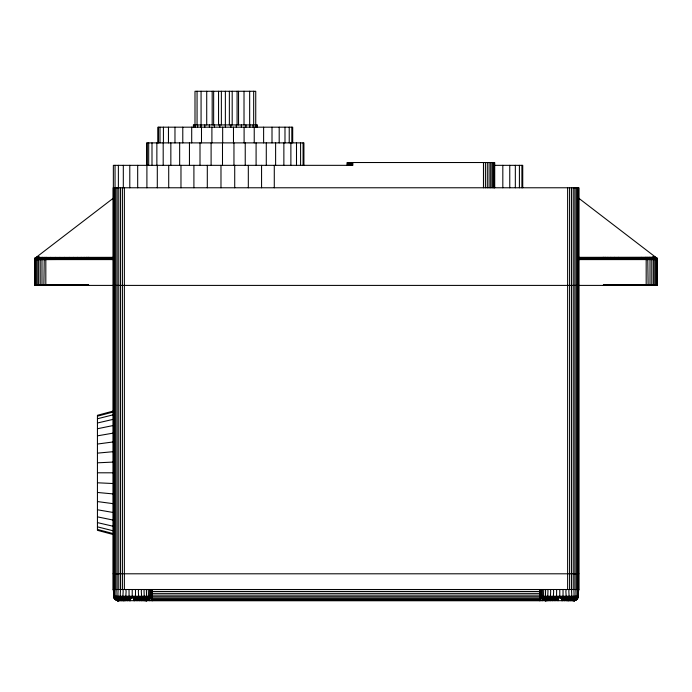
<?xml version="1.0" encoding="UTF-8"?>
<svg xmlns="http://www.w3.org/2000/svg" width="692" height="692" viewBox="0 0 692 692"><rect width="100%" height="100%" fill="white"/><g stroke="black" fill="none" stroke-linecap="round" stroke-linejoin="round"><path stroke-width="1.04" d="M578.849 198.301L656.872 258.151L657.365 259.24L657.365 285.407L34.6 285.407L34.635 259.206L35.128 258.151L113.151 198.301M113.151 257.381L36.148 257.459L34.738 258.825L34.903 285.407L34.842 258.574L34.738 285.407L34.635 259.206C34.176 257.952 37.809 256.896 35.828 257.597M34.903 285.407L35.032 258.272M656.967 258.272L657.262 285.407L657.288 258.903L656.474 257.779L657.4 259.595L578.849 259.595M657.054 263.86L657.097 258.471L657.097 285.407L657.262 258.825L657.097 285.407L657.097 258.471L656.474 257.787M150.744 589.506C150.709 593.009 152.145 599.168 147.405 600.509L134.905 600.509C135.571 600.111 135.563 591.08 135.442 589.506M578.287 589.506C578.365 592.966 579.619 599.203 574.948 600.509L562.449 600.509C563.115 600.111 563.106 591.08 562.985 589.506M59.97 284.749L59.875 285.407L59.962 284.879M113.151 259.595L34.6 259.595L34.712 258.903L113.151 258.825M34.773 259.595L35.283 258.151L36.84 257.346M34.6 259.595L113.151 259.206M113.825 593.347L113.151 589.506L113.151 187.774L578.849 187.774L578.849 589.506L578.175 593.347M627.592 284.749L627.41 285.407L627.575 284.879M64.425 257.874L64.59 257.346M113.825 187.774L113.765 596.945L113.929 597.629L150.527 597.629L149.334 599.419L146.038 600.734L146.73 600.682L149.342 599.419L150.242 597.629L150.467 589.506M577.984 597.767L577.526 598.277L562.899 598.277L561.333 598.857L577.353 598.874L578.01 596.244L578.01 589.506M34.626 259.24L34.635 285.407M55.576 284.749L55.213 285.407L55.542 284.879M623.232 284.749L622.791 285.407L623.189 284.879M577.526 598.277C570.969 602.862 574.438 601.59 578.071 597.629L541.473 597.629L541.256 589.506M113.972 597.698L114.647 598.874L130.667 598.857L129.24 599.419L115.287 599.419C109.319 594.134 125.088 606.624 114.474 598.277L130.875 598.277L129.162 598.883L129.984 600.725L129.439 600.241L116.299 600.232L114.76 599.03M135.407 597.629L131.082 597.724L130.598 599.03M131.264 597.205L129.984 600.734L129.439 600.241L130.286 599.895L129.551 600.509L117.052 600.509L115.287 599.419M129.984 598.692L129.984 600.734L129.439 600.241L130.2 600.128L129.335 599.877L115.685 599.86M541.516 597.698L543.246 599.895L545.27 600.682L545.927 600.734L543.886 600.267L557.7 600.267L544.595 600.509C542.649 600.379 540.262 595.466 542.666 599.419L545.962 600.734M558.807 597.205C555.494 608.078 556.965 589.333 556.558 589.506M68.811 257.874L69.209 257.346M51.355 284.749L50.732 285.407L51.294 284.879M619.089 284.749L618.389 285.407L619.029 284.879M72.971 257.874L73.611 257.346M149.982 598.277L148.754 599.895L134.291 600.241L148.157 600.241L150.25 598.199L133.547 598.199M47.437 284.749L46.572 285.407L47.359 284.879M640.749 257.779L641.268 257.346M44.262 257.346L43.873 285.407M615.283 284.749L614.349 285.407L615.197 284.879M34.738 258.825L34.773 285.407L34.903 258.471L35.724 257.649L113.151 257.649M576.047 600.051L577.24 599.03M43.925 284.749L42.852 285.407L43.83 284.879M76.803 257.874L77.651 257.346M611.918 284.749L610.785 285.407L611.814 284.879M644.71 257.779L645.428 257.346M609.098 284.749L607.792 285.407L608.986 284.879M80.186 257.874L81.215 257.346M606.91 284.749L605.465 285.407L606.78 284.879M648.257 257.779L649.148 257.346M605.413 284.749L603.882 285.407L605.275 284.879M37.965 285.372L40.94 284.749L37.558 285.407L40.828 284.879L87.486 284.879L88.922 285.407L87.339 284.749M604.393 284.974L652.668 284.819L651.172 284.879L654.442 285.407L651.06 284.749L654.442 285.407L651.172 284.879L604.514 284.879L603.078 285.407L604.661 284.749M83.014 257.874L84.208 257.346M85.22 257.874L86.535 257.346M654.442 257.346L651.276 257.779L654.442 257.346C649.615 257 653.975 257.329 653.395 259.595L653.395 285.407M544.569 600.526L546.593 600.734M86.725 257.874L88.118 257.346M39.539 284.663L40.569 285.104L38.034 285.363L40.828 284.879L39.332 284.819L87.607 284.974M87.486 257.874L88.922 257.346M88.23 285.294L38.683 285.182L87.91 285.156M562.838 598.883L561.541 599.419L562.665 599.877L561.939 600.526L576.185 599.877L561.696 599.86L562.561 600.241L562.016 600.734L560.736 597.205M561.835 600.232L562.665 599.877L561.714 599.895M116.403 600.241L117.726 600.673L574.274 600.673L575.597 600.241M134.17 599.895L135.122 599.877L133.997 599.419L135.295 598.883L149.835 598.857M542.666 599.419L556.783 599.419L557.83 599.895L556.982 600.241L557.605 600.526M146.038 600.734L148.045 600.241M542.018 598.277L542.381 598.883L556.705 598.883L558.418 598.277L541.801 598.277M134.36 600.431L135.018 600.241L134.473 600.734L133.193 597.205M561.904 600.431L562.561 600.241M36.451 257.381L37.385 257.346M37.022 257.381L35.768 258.151L35.275 259.595L35.275 285.407M135.295 598.883L133.79 598.857L135.355 598.277L133.374 597.724L131.082 597.724L129.101 598.277L129.162 598.883M113.151 411.083L97.442 415.295L97.442 530.314L113.151 534.527M97.442 416.169L113.151 412.025M42.748 257.346L41.987 259.595L41.987 285.407M146.073 600.673C151.038 599.644 149.584 592.966 149.628 589.506M97.442 418.764L113.151 414.811M574.274 600.673L574.948 600.509M97.442 423.002L113.151 419.352M137.025 600.734C140.061 598.199 137.656 592.698 138.564 589.506M564.568 600.734C567.604 598.199 565.2 592.698 566.108 589.506M130.381 599.635L129.24 599.419L130.459 599.419M97.442 428.746L113.151 425.528M543.246 599.895L557.83 599.895M41.33 257.346L40.214 259.595L40.214 285.407M97.442 435.839L113.151 433.131M654.035 285.372L651.432 285.104L652.461 284.663M139.239 600.734C143.218 598.935 140.649 592.542 141.488 589.506M566.783 600.734C570.762 598.935 568.193 592.542 569.032 589.506M131.454 597.75L132.224 597.629L132.224 589.506M603.77 285.294L653.317 285.182L604.09 285.156M97.442 444.048L113.151 441.946M652.011 285.372L653.992 285.363L651.432 285.104M141.246 600.734C145.856 599.532 143.547 592.56 144.126 589.506M568.789 600.734C573.4 599.532 571.09 592.56 571.67 589.506M38.942 257.346L37.627 258.151L37.23 259.595L37.23 285.407M142.976 600.734C148.001 599.964 146.15 592.689 146.41 589.506M570.519 600.734C575.545 599.964 573.694 592.689 573.953 589.506M97.442 453.139L113.151 451.694M651.276 257.779L654.615 257.485L655.869 259.206L655.895 285.407M144.377 600.734C149.671 600.267 148.296 592.862 148.261 589.506M571.921 600.734C577.214 600.267 575.839 592.862 575.805 589.506M567.63 600.734L569.577 600.561M145.406 600.734L147.431 600.526M572.95 600.734C578.408 600.466 577.439 593.018 577.171 589.506M556.593 597.629L562.951 597.629M37.558 257.346L40.828 257.874M653.317 285.182L651.708 285.268L653.447 285.234M97.442 462.818L113.151 462.083M130.909 598.199L129.101 598.277L129.015 589.506M558.453 598.199L556.645 598.277L559.776 597.629L562.899 598.277L561.091 598.199M40.491 285.156L39.332 284.819L40.724 284.974L38.112 285.355L40.231 285.294L38.735 285.156M651.509 257.597L653.447 257.519L651.769 257.459M38.968 257.709L40.569 257.649L38.683 257.571M38.553 257.519L40.569 257.649M653.525 285.26L651.509 285.156M556.705 598.883L558.21 598.857L556.783 599.419L558.003 599.419M133.997 599.419L149.169 599.419M561.541 599.419L576.713 599.419M494.685 165.336L522.737 165.336L522.737 187.774M578.849 257.381L655.549 257.381L656.596 257.874L578.849 257.874M36.079 257.485L113.151 257.485M578.849 257.485L655.549 257.381M578.849 257.649L656.276 257.649M35.404 257.874L113.151 257.874M35.128 258.151L113.151 258.151M578.849 258.151L656.734 258.012M34.903 258.471L113.151 258.471M578.849 258.471L657.097 258.471M578.849 258.825L657.262 258.825L657.4 259.595M578.849 259.206L657.288 258.903L657.262 285.407M97.442 472.8L113.151 472.8M113.151 573.798L578.849 573.798M113.151 589.506L578.849 589.506M152.43 591.461L539.57 591.461M152.43 593.347L539.57 593.347M152.43 595.12L539.57 595.12M113.713 596.244L150.744 596.244M541.256 596.244L578.287 596.244M152.43 596.72L539.57 596.72M113.765 596.945L150.692 596.945M541.308 596.945L578.235 596.945M152.43 598.104L539.57 598.104M152.43 599.229L539.57 599.229M152.43 600.051L539.57 600.051M152.43 600.561L539.57 600.561M652.046 257.381L653.94 257.389M561.99 600.665L562.016 598.692M38.553 285.234L40.292 285.268L38.683 285.182M543.955 600.241L542.165 598.857M129.439 600.241L130.157 600.267M38.968 285.043L40.569 285.104M129.049 597.629L131.082 597.724M97.442 482.791L113.151 483.518M603.078 257.346L604.393 257.779M603.882 257.346L605.154 257.779M655.16 257.346L655.852 257.467M119.05 600.734C113.592 600.466 114.569 593.018 114.829 589.506M605.465 257.346L606.668 257.779M122.423 600.561L124.37 600.734M654.615 257.346L656.44 257.874L657.227 259.595M97.442 492.47L113.151 493.915M547.623 600.734C542.329 600.267 543.704 592.862 543.739 589.506M120.079 600.734C114.785 600.267 116.161 592.862 116.195 589.506M607.792 257.346L608.882 257.779M549.024 600.734C543.998 599.964 545.85 592.689 545.59 589.506M121.481 600.734C116.455 599.964 118.306 592.689 118.047 589.506M610.785 257.346L611.728 257.779M653.058 257.346L654.156 257.874L654.77 259.595L654.77 285.407M550.754 600.734C546.144 599.532 548.453 592.56 547.874 589.506M123.211 600.734C118.6 599.532 120.91 592.56 120.33 589.506M42.852 257.346L43.83 257.874M614.349 257.346L615.119 257.779M97.442 501.562L113.151 503.664M560.546 597.75L559.776 597.629L559.776 589.506M552.761 600.734C548.782 598.935 551.351 592.542 550.512 589.506M125.217 600.734C121.238 598.935 123.807 592.542 122.968 589.506M46.572 257.346L47.359 257.874M97.442 509.77L113.151 512.478M650.67 257.346L651.786 259.595L651.786 285.407M618.389 257.346L618.968 257.779M97.442 516.855L113.151 520.081M50.732 257.346L51.294 257.874M554.975 600.734C551.939 598.199 554.344 592.698 553.436 589.506M127.432 600.734C124.396 598.199 126.8 592.698 125.892 589.506M97.442 522.607L113.151 526.257M117.052 600.509L117.726 600.673M97.442 526.846L113.151 530.799M649.252 257.346L650.013 259.595L650.013 285.407M545.927 600.673C540.962 599.644 542.416 592.966 542.372 589.506M97.442 529.441L113.151 533.584M654.978 257.381L656.232 258.151L656.725 259.595L656.725 285.407M55.213 257.346L55.542 257.874M647.738 257.346L648.127 285.407M86.725 284.879L88.118 285.407L86.587 284.749M85.22 284.879L86.535 285.407L85.09 284.749M83.014 284.879L84.208 285.407L82.902 284.749M80.186 284.879L81.215 285.407L80.082 284.749M648.17 284.879L649.148 285.407L648.075 284.749M114.016 597.767L114.474 598.277M76.803 284.879L77.651 285.407L76.717 284.749M644.641 284.879L645.428 285.407L644.563 284.749M59.875 257.346L59.962 257.874M72.971 284.879L73.611 285.407L72.911 284.749M640.706 284.879L641.268 285.407L640.645 284.749M68.811 284.879L69.209 285.407L68.767 284.749M636.458 284.879L636.787 285.407L636.424 284.749M541.758 597.629L541.533 589.506M114.206 597.629L113.99 589.506M64.425 284.879L64.59 285.407L64.408 284.749M632.038 284.879L632.125 285.407L632.03 284.749M34.903 258.471L34.946 263.86M657.365 259.206L657.365 285.407M646.181 257.346L646.181 285.407M578.676 187.774L578.676 589.506M578.175 187.774L578.175 589.506M577.344 187.774L577.344 589.506M576.22 187.774L576.22 589.506M574.844 187.774L574.844 589.506M573.236 187.774L573.236 589.506M571.462 187.774L571.462 589.506M569.577 187.774L569.577 589.506M567.63 187.774L567.63 589.506M558.115 597.672L558.115 600.734M542.58 598.692L542.58 600.734M540.928 589.506L540.928 600.734M539.916 589.506L539.916 600.734M539.57 589.506L539.57 600.734M521.906 165.336L521.906 187.774M519.415 165.336L519.415 187.774M515.332 165.336L515.332 187.774M509.762 165.336L509.762 187.774M502.824 165.336L502.824 187.774M494.685 187.774L494.685 162.525L347.237 162.525L347.237 165.336M494.512 162.525L494.512 187.774M494.01 162.525L494.01 187.774M493.18 162.525L493.18 187.774M492.064 162.525L492.064 187.774M490.68 162.525L490.68 187.774M489.08 162.525L489.08 187.774M487.306 162.525L487.306 187.774M485.412 162.525L485.412 187.774M483.466 162.525L483.466 187.774M352.842 162.525L352.842 165.336L113.358 165.336L113.324 589.506M351.968 162.525L351.968 165.336M351.112 162.525L351.112 165.336M350.299 162.525L350.299 165.336M349.547 162.525L349.547 165.336M348.88 162.525L348.88 165.336M348.31 162.525L348.31 165.336M347.842 162.525L347.842 165.336M347.505 162.525L347.505 165.336M347.306 162.525L347.306 165.336M303.918 165.336L303.918 142.889L146.816 142.889L146.816 165.336M303.079 142.889L303.079 165.336M300.587 142.889L300.587 165.336M296.496 142.889L296.496 165.336M292.699 142.889L292.699 127.181L158.035 127.181L158.035 142.889M291.825 127.181L291.825 142.889M290.882 142.889L290.882 165.336M289.23 127.181L289.23 142.889M284.983 127.181L284.983 142.889M283.867 142.889L283.867 165.336M279.196 127.181L279.196 142.889M275.615 142.889L275.615 165.336M274.283 165.336L274.283 187.774M272.008 127.181L272.008 142.889M266.29 142.889L266.29 165.336M263.617 127.181L263.617 142.889M261.567 165.336L261.567 187.774M257.346 127.181L257.346 124.932L193.388 124.932L193.388 127.181M256.862 124.932L256.862 127.181M256.092 142.889L256.092 165.336M255.737 124.932L255.737 91.266L194.997 91.266L194.997 124.932M255.417 124.932L255.417 127.181M254.232 127.181L254.232 142.889M253.67 91.266L253.67 124.932M253.064 124.932L253.064 127.181M249.864 124.932L249.864 127.181M249.665 91.266L249.665 124.932M248.316 165.336L248.316 187.774M245.928 124.932L245.928 127.181M245.236 142.889L245.236 165.336M244.103 127.181L244.103 142.889M244.017 91.266L244.017 124.932M241.361 124.932L241.361 127.181M238.55 91.266L238.55 124.932M237.088 91.266L237.088 124.932M236.309 124.932L236.309 127.181M234.718 165.336L234.718 187.774M233.957 142.889L233.957 165.336M233.481 127.181L233.481 142.889M232.192 91.266L232.192 124.932M230.92 124.932L230.92 127.181M229.363 91.266L229.363 124.932M225.367 91.266L225.367 127.181M222.66 127.181L222.66 142.889M222.495 142.889L222.495 165.336M221.371 91.266L221.371 124.932M220.982 165.336L220.982 187.774M219.814 124.932L219.814 127.181M218.542 91.266L218.542 124.932M214.434 124.932L214.434 127.181M213.646 91.266L213.646 124.932M212.185 91.266L212.185 124.932M211.899 127.181L211.899 142.889M211.103 142.889L211.103 165.336M209.373 124.932L209.373 127.181M207.306 165.336L207.306 187.774M206.718 91.266L206.718 124.932M204.806 124.932L204.806 127.181M201.493 127.181L201.493 142.889M201.069 91.266L201.069 124.932M200.87 124.932L200.87 127.181M200.005 142.889L200.005 165.336M197.67 124.932L197.67 127.181M197.064 91.266L197.064 124.932M195.317 124.932L195.317 127.181M193.872 124.932L193.872 127.181M193.907 165.336L193.907 187.774M191.701 127.181L191.701 142.889M189.452 142.889L189.452 165.336M182.783 127.181L182.783 142.889M180.975 165.336L180.975 187.774M179.66 142.889L179.66 165.336M174.972 127.181L174.972 142.889M170.846 142.889L170.846 165.336M168.71 165.336L168.71 187.774M168.459 127.181L168.459 142.889M163.424 127.181L163.424 142.889M163.191 142.889L163.191 165.336M159.99 127.181L159.99 142.889M158.26 127.181L158.26 142.889M157.3 165.336L157.3 187.774M156.868 142.889L156.868 165.336M152.43 589.506L152.43 600.734M152.084 589.506L152.084 600.734M151.998 142.889L151.998 165.336M151.072 589.506L151.072 600.734M149.42 598.692L149.42 600.734M148.694 142.889L148.694 165.336M147.024 142.889L147.024 165.336M146.903 165.336L146.903 187.774M137.682 165.336L137.682 187.774M133.885 597.672L133.885 600.734M129.785 165.336L129.785 187.774M124.37 187.774L124.37 589.506M123.314 165.336L123.314 187.774M122.423 187.774L122.423 589.506M120.538 187.774L120.538 589.506M118.765 187.774L118.765 589.506M118.375 165.336L118.375 187.774M117.156 187.774L117.156 589.506M115.78 187.774L115.78 589.506M115.045 165.336L115.045 187.774M114.656 187.774L114.656 589.506M45.819 257.346L45.819 285.407M38.605 285.407L38.605 259.595C41.503 255.703 36.451 256.62 36.105 259.595L36.105 285.407M562.665 599.877L561.8 600.128L562.665 599.877M39.989 257.381L38.008 257.389L39.989 257.381M134.905 600.509L134.395 600.526L134.905 600.509M562.449 600.509L561.939 600.526L562.449 600.509M39.954 285.372L38.034 285.363L39.954 285.372"/></g></svg>
